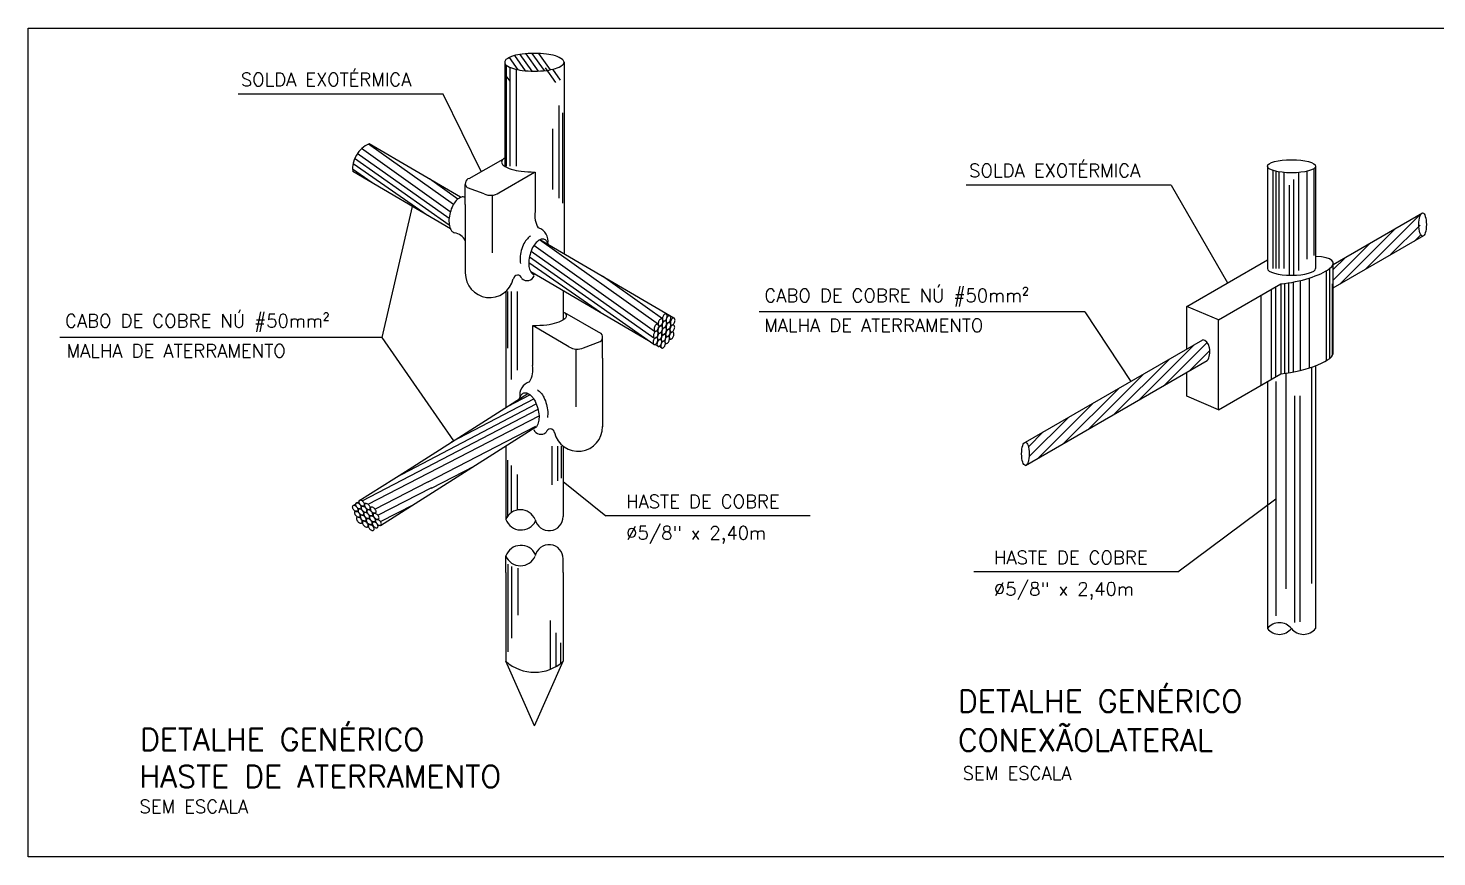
# Model space of a CAD drawing. Extents: x 0 to 11638, y -6007 to 0.
# Drawn here: x 11597.15 to 11609.14, y -5607.79 to -5600.74 of the extents above; entities that cross this region are included whole.
import ezdxf

# ---------------------------------------------------------------- set-up
doc = ezdxf.new("R2010")
doc.units = 0
doc.linetypes.add('CONTINUO', pattern=[0])
for name, color, linetype in [('ELE-FIAÇÃO1', 7, 'CONTINUOUS'), ('ELE-HASTE COBREADA', 36, 'CONTINUOUS'), ('ELE-MALHA TERRA', 160, 'CONTINUOUS'), ('ELE-SOLDA EXOTÉRMICA', 10, 'CONTINUOUS'), ('ELE-TEXTOS', 7, 'CONTINUOUS')]:
    doc.layers.add(name, color=color, linetype=linetype)
doc.styles.add('ROMANS', font='romans.shx', dxfattribs={"height": 0.3})

msp = doc.modelspace()

# ---------------------------------------------------------------- linework, layer by layer
at = {"layer": 'ELE-FIAÇÃO1', "linetype": 'CONTINUO'}
for p, q in [((11600.68, -5601.298), (11598.935, -5601.298)), ((11601.005, -5601.958), (11600.68, -5601.298)), ((11606.876, -5602.074), (11605.13, -5602.074)), ((11606.876, -5602.074), (11607.355, -5602.904)), ((11600.416, -5602.254), (11600.158, -5603.37)), ((11606.14, -5603.153), (11603.369, -5603.153)), ((11606.14, -5603.153), (11606.531, -5603.744)), ((11600.158, -5603.37), (11597.419, -5603.37)), ((11600.158, -5603.37), (11600.769, -5604.248)), ((11601.702, -5604.594), (11602.066, -5604.888)), ((11606.933, -5605.364), (11607.766, -5604.742)), ((11603.803, -5604.888), (11602.066, -5604.888)), ((11606.933, -5605.364), (11605.196, -5605.364))]:
    msp.add_line(p, q, dxfattribs=at)
msp.add_lwpolyline([(11597.149, -5600.738), (11619.165, -5600.738), (11619.165, -5607.789), (11597.149, -5607.789)], close=True, dxfattribs=at)
at = {"layer": 'ELE-HASTE COBREADA'}
for p, q in [((11601.204, -5601.032), (11601.204, -5601.912)), ((11601.32, -5601.092), (11601.245, -5600.987)), ((11601.38, -5601.1), (11601.289, -5600.971)), ((11601.437, -5601.103), (11601.336, -5600.961)), ((11601.491, -5601.103), (11601.386, -5600.955)), ((11601.543, -5601.099), (11601.439, -5600.952)), ((11601.593, -5601.092), (11601.494, -5600.953)), ((11601.709, -5601.028), (11601.709, -5602.659)), ((11601.251, -5601.19), (11601.209, -5601.131)), ((11601.217, -5601.052), (11601.217, -5601.912)), ((11601.248, -5601.07), (11601.248, -5601.912)), ((11601.301, -5601.088), (11601.301, -5601.912)), ((11601.639, -5601.199), (11601.551, -5601.076)), ((11601.68, -5601.181), (11601.613, -5601.087)), ((11601.665, -5601.397), (11601.665, -5602.183)), ((11601.696, -5601.459), (11601.696, -5602.226)), ((11601.611, -5601.593), (11601.611, -5602.11)), ((11607.694, -5601.913), (11607.694, -5602.784)), ((11607.74, -5601.948), (11607.74, -5602.784)), ((11607.765, -5601.955), (11607.765, -5602.784)), ((11607.791, -5601.96), (11607.791, -5602.784)), ((11607.833, -5601.966), (11607.833, -5602.784)), ((11607.959, -5601.966), (11607.959, -5602.801)), ((11608.03, -5601.956), (11608.03, -5602.704)), ((11608.089, -5601.934), (11608.089, -5602.671)), ((11608.104, -5601.913), (11608.104, -5602.784)), ((11607.879, -5602.073), (11607.879, -5602.84)), ((11607.917, -5602.026), (11607.917, -5602.84)), ((11601.213, -5602.978), (11601.213, -5603.461)), ((11601.227, -5602.978), (11601.227, -5603.461)), ((11601.258, -5602.978), (11601.258, -5603.728)), ((11601.311, -5602.978), (11601.311, -5603.648)), ((11601.702, -5602.973), (11601.702, -5603.221)), ((11601.213, -5603.245), (11601.213, -5603.966)), ((11607.851, -5603.674), (11607.851, -5605.51)), ((11608.068, -5603.623), (11608.068, -5605.462)), ((11608.104, -5603.61), (11608.104, -5605.847)), ((11607.694, -5603.745), (11607.694, -5605.847)), ((11607.766, -5603.745), (11607.766, -5605.738)), ((11607.923, -5603.865), (11607.923, -5605.794)), ((11607.971, -5603.865), (11607.971, -5605.79)), ((11601.213, -5604.292), (11601.213, -5604.919)), ((11601.604, -5604.295), (11601.604, -5604.624)), ((11601.653, -5604.295), (11601.653, -5604.589)), ((11601.684, -5604.295), (11601.684, -5604.567)), ((11601.702, -5604.295), (11601.702, -5604.893)), ((11601.227, -5604.414), (11601.227, -5604.894)), ((11601.258, -5604.459), (11601.258, -5604.862)), ((11601.311, -5604.537), (11601.311, -5604.839)), ((11601.213, -5605.37), (11601.213, -5605.229)), ((11601.231, -5605.3), (11601.231, -5606.044)), ((11601.262, -5605.319), (11601.262, -5605.929)), ((11601.315, -5605.334), (11601.315, -5605.734)), ((11601.702, -5605.37), (11601.702, -5605.254)), ((11601.213, -5605.37), (11601.213, -5606.124)), ((11601.702, -5605.37), (11601.702, -5606.124)), ((11601.591, -5605.777), (11601.591, -5606.194)), ((11601.639, -5605.882), (11601.639, -5606.17)), ((11601.679, -5605.968), (11601.679, -5606.143)), ((11601.458, -5606.675), (11601.213, -5606.124)), ((11601.458, -5606.675), (11601.702, -5606.124))]:
    msp.add_line(p, q, dxfattribs=at)
msp.add_lwpolyline([(11601.204, -5601.028, 0.240474), (11601.215, -5601.051, 0.084039), (11601.278, -5601.081, 0.041981), (11601.353, -5601.097, 0.030917), (11601.456, -5601.104, 0.030917), (11601.56, -5601.097, 0.041981), (11601.635, -5601.081, 0.084039), (11601.697, -5601.051, 0.240474), (11601.709, -5601.028, 0.240474), (11601.697, -5601.005, 0.084039), (11601.635, -5600.974, 0.041981), (11601.56, -5600.958, 0.030917), (11601.456, -5600.952, 0.030917), (11601.353, -5600.958, 0.041981), (11601.278, -5600.974, 0.084039), (11601.215, -5601.005, 0.240474)], format="xyb", close=True, dxfattribs=at)
for centre, radius, start, end in [((11601.338, -5604.972), 0.136, 23.3038, 156.9338), ((11601.343, -5604.87), 0.138, 200.5485, 333.744), ((11601.581, -5604.893), 0.121, 191.9703, 0), ((11601.342, -5605.277), 0.138, 26.256, 159.4515), ((11601.338, -5605.176), 0.136, 203.0662, 336.6962), ((11601.581, -5605.254), 0.121, 0, 168.0297), ((11607.796, -5605.927), 0.13, 38.1125, 141.8875), ((11607.796, -5605.766), 0.13, 218.1125, 321.8875), ((11608.001, -5605.766), 0.13, 218.1125, 321.8875), ((11601.458, -5605.858), 0.361, 227.4191, 312.5809)]:
    msp.add_arc(centre, radius, start, end, dxfattribs=at)
msp.add_ellipse((11607.899, -5601.913), major_axis=(-0.205, 0), ratio=0.27188, dxfattribs=at)
msp.add_ellipse((11607.899, -5602.784), major_axis=(0.205, 0), ratio=0.27188, start_param=3.141593, end_param=6.283185, dxfattribs=at)
at = {"layer": 'ELE-MALHA TERRA'}
for p, q in [((11600.741, -5602.301), (11599.985, -5601.763)), ((11600.768, -5602.238), (11600.044, -5601.724)), ((11600.829, -5602.177), (11600.05, -5601.722)), ((11600.732, -5602.413), (11599.927, -5601.847)), ((11600.731, -5602.356), (11599.95, -5601.805)), ((11600.075, -5602.053), (11599.91, -5601.937)), ((11600.743, -5602.446), (11599.911, -5601.958)), ((11600.547, -5602.331), (11599.914, -5601.892)), ((11600.805, -5602.192), (11600.565, -5602.021)), ((11608.254, -5602.749), (11609.014, -5602.31)), ((11608.528, -5602.789), (11608.997, -5602.32)), ((11608.314, -5602.912), (11608.783, -5602.443)), ((11608.742, -5602.665), (11608.994, -5602.414)), ((11602.479, -5603.318), (11601.452, -5602.588)), ((11602.512, -5603.259), (11601.5, -5602.54)), ((11602.643, -5603.205), (11601.503, -5602.538)), ((11608.254, -5602.947), (11609.026, -5602.501)), ((11608.254, -5602.882), (11608.569, -5602.567)), ((11608.945, -5602.549), (11608.998, -5602.495)), ((11602.474, -5603.43), (11601.415, -5602.685)), ((11602.474, -5603.376), (11601.428, -5602.637)), ((11608.254, -5602.792), (11608.355, -5602.691)), ((11602.019, -5603.158), (11601.409, -5602.736)), ((11602.428, -5603.399), (11601.426, -5602.811)), ((11602.547, -5603.211), (11602.037, -5602.848)), ((11602.507, -5603.445), (11602.485, -5603.43)), ((11602.54, -5603.46), (11602.518, -5603.445)), ((11605.635, -5604.261), (11607.143, -5603.391)), ((11606.602, -5603.901), (11607.071, -5603.432)), ((11606.816, -5603.778), (11607.181, -5603.412)), ((11605.635, -5604.459), (11607.181, -5603.567)), ((11606.388, -5604.025), (11606.857, -5603.556)), ((11607.03, -5603.654), (11607.204, -5603.48)), ((11606.174, -5604.148), (11606.643, -5603.679)), ((11605.96, -5604.272), (11606.429, -5603.803)), ((11600.359, -5604.509), (11601.402, -5603.847)), ((11600.752, -5604.259), (11601.451, -5603.893)), ((11601.233, -5603.954), (11601.418, -5603.857)), ((11599.991, -5604.76), (11601.488, -5603.98)), ((11600.041, -5604.789), (11601.496, -5604.036)), ((11600.277, -5604.561), (11601.473, -5603.934)), ((11605.746, -5604.395), (11606.215, -5603.926)), ((11600.554, -5604.599), (11601.469, -5604.125)), ((11600.59, -5604.688), (11601.469, -5604.129)), ((11605.667, -5604.384), (11606.001, -5604.05)), ((11605.661, -5604.299), (11605.786, -5604.174)), ((11599.963, -5604.76), (11600.359, -5604.509)), ((11600.58, -5604.652), (11600.949, -5604.461)), ((11600.1, -5604.83), (11600.557, -5604.594)), ((11600.124, -5604.883), (11600.583, -5604.646)), ((11600.147, -5604.97), (11600.59, -5604.688)), ((11599.916, -5604.799), (11599.935, -5604.789)), ((11599.942, -5604.779), (11599.963, -5604.767)), ((11600.147, -5604.936), (11600.43, -5604.79))]:
    msp.add_line(p, q, dxfattribs=at)
for points in [[(11602.555, -5603.229, 0.159598), (11602.561, -5603.229, 0.106362), (11602.57, -5603.225, 0.07117), (11602.577, -5603.217, 0.057485), (11602.583, -5603.206, 0.057485), (11602.586, -5603.193, 0.07117), (11602.586, -5603.183, 0.106362), (11602.582, -5603.174, 0.159598), (11602.577, -5603.17, 0.159598), (11602.571, -5603.17, 0.106362), (11602.562, -5603.174, 0.07117), (11602.555, -5603.182, 0.057485), (11602.549, -5603.193, 0.057485), (11602.546, -5603.205, 0.07117), (11602.546, -5603.216, 0.106362), (11602.55, -5603.225, 0.159598)], [(11602.587, -5603.244, 0.159598), (11602.593, -5603.244, 0.106362), (11602.602, -5603.24, 0.07117), (11602.608, -5603.232, 0.057485), (11602.614, -5603.221, 0.057485), (11602.617, -5603.209, 0.07117), (11602.617, -5603.198, 0.106362), (11602.614, -5603.189, 0.159598), (11602.609, -5603.185, 0.159598), (11602.602, -5603.185, 0.106362), (11602.594, -5603.189, 0.07117), (11602.587, -5603.197, 0.057485), (11602.581, -5603.208, 0.057485), (11602.578, -5603.221, 0.07117), (11602.578, -5603.231, 0.106362), (11602.581, -5603.24, 0.159598)], [(11602.622, -5603.264, 0.159598), (11602.629, -5603.264, 0.106362), (11602.637, -5603.26, 0.07117), (11602.644, -5603.252, 0.057485), (11602.65, -5603.241, 0.057485), (11602.653, -5603.228, 0.07117), (11602.653, -5603.218, 0.106362), (11602.65, -5603.209, 0.159598), (11602.645, -5603.205, 0.159598), (11602.638, -5603.205, 0.106362), (11602.63, -5603.209, 0.07117), (11602.623, -5603.217, 0.057485), (11602.617, -5603.228, 0.057485), (11602.614, -5603.24, 0.07117), (11602.614, -5603.251, 0.106362), (11602.617, -5603.26, 0.159598)], [(11602.478, -5603.375, 0.159598), (11602.485, -5603.375, 0.106362), (11602.493, -5603.371, 0.07117), (11602.5, -5603.363, 0.057485), (11602.506, -5603.352, 0.057485), (11602.509, -5603.339, 0.07117), (11602.509, -5603.329, 0.106362), (11602.505, -5603.32, 0.159598), (11602.5, -5603.316, 0.159598), (11602.494, -5603.316, 0.106362), (11602.485, -5603.32, 0.07117), (11602.478, -5603.328, 0.057485), (11602.473, -5603.339, 0.057485), (11602.47, -5603.351, 0.07117), (11602.47, -5603.362, 0.106362), (11602.473, -5603.371, 0.159598)], [(11602.483, -5603.316, 0.159598), (11602.49, -5603.317, 0.106362), (11602.498, -5603.312, 0.07117), (11602.505, -5603.305, 0.057485), (11602.511, -5603.293, 0.057485), (11602.514, -5603.281, 0.07117), (11602.514, -5603.271, 0.106362), (11602.511, -5603.262, 0.159598), (11602.506, -5603.258, 0.159598), (11602.499, -5603.257, 0.106362), (11602.491, -5603.262, 0.07117), (11602.484, -5603.269, 0.057485), (11602.478, -5603.281, 0.057485), (11602.475, -5603.293, 0.07117), (11602.475, -5603.303, 0.106362), (11602.478, -5603.312, 0.159598)], [(11602.516, -5603.332, 0.159598), (11602.523, -5603.332, 0.106362), (11602.531, -5603.328, 0.07117), (11602.538, -5603.32, 0.057485), (11602.544, -5603.309, 0.057485), (11602.547, -5603.297, 0.07117), (11602.547, -5603.286, 0.106362), (11602.543, -5603.277, 0.159598), (11602.538, -5603.273, 0.159598), (11602.532, -5603.273, 0.106362), (11602.523, -5603.277, 0.07117), (11602.516, -5603.285, 0.057485), (11602.511, -5603.296, 0.057485), (11602.507, -5603.309, 0.07117), (11602.508, -5603.319, 0.106362), (11602.511, -5603.328, 0.159598)], [(11602.519, -5603.271, 0.159598), (11602.526, -5603.271, 0.106362), (11602.534, -5603.266, 0.07117), (11602.541, -5603.259, 0.057485), (11602.547, -5603.247, 0.057485), (11602.55, -5603.235, 0.07117), (11602.55, -5603.225, 0.106362), (11602.546, -5603.216, 0.159598), (11602.541, -5603.212, 0.159598), (11602.535, -5603.211, 0.106362), (11602.526, -5603.216, 0.07117), (11602.519, -5603.224, 0.057485), (11602.514, -5603.235, 0.057485), (11602.511, -5603.247, 0.07117), (11602.511, -5603.258, 0.106362), (11602.514, -5603.266, 0.159598)], [(11602.549, -5603.345, 0.159598), (11602.556, -5603.345, 0.106362), (11602.564, -5603.341, 0.07117), (11602.571, -5603.333, 0.057485), (11602.577, -5603.322, 0.057485), (11602.58, -5603.31, 0.07117), (11602.58, -5603.299, 0.106362), (11602.577, -5603.29, 0.159598), (11602.572, -5603.286, 0.159598), (11602.565, -5603.286, 0.106362), (11602.557, -5603.29, 0.07117), (11602.55, -5603.298, 0.057485), (11602.544, -5603.309, 0.057485), (11602.541, -5603.322, 0.07117), (11602.541, -5603.332, 0.106362), (11602.544, -5603.341, 0.159598)], [(11602.552, -5603.288, 0.159598), (11602.558, -5603.288, 0.106362), (11602.567, -5603.283, 0.07117), (11602.573, -5603.276, 0.057485), (11602.579, -5603.265, 0.057485), (11602.582, -5603.252, 0.07117), (11602.582, -5603.242, 0.106362), (11602.579, -5603.233, 0.159598), (11602.574, -5603.229, 0.159598), (11602.567, -5603.229, 0.106362), (11602.559, -5603.233, 0.07117), (11602.552, -5603.241, 0.057485), (11602.546, -5603.252, 0.057485), (11602.543, -5603.264, 0.07117), (11602.543, -5603.275, 0.106362), (11602.546, -5603.284, 0.159598)], [(11602.582, -5603.361, 0.159598), (11602.589, -5603.362, 0.106362), (11602.597, -5603.357, 0.07117), (11602.604, -5603.35, 0.057485), (11602.61, -5603.338, 0.057485), (11602.613, -5603.326, 0.07117), (11602.613, -5603.316, 0.106362), (11602.61, -5603.307, 0.159598), (11602.605, -5603.303, 0.159598), (11602.598, -5603.302, 0.106362), (11602.589, -5603.307, 0.07117), (11602.583, -5603.314, 0.057485), (11602.577, -5603.326, 0.057485), (11602.574, -5603.338, 0.07117), (11602.574, -5603.348, 0.106362), (11602.577, -5603.357, 0.159598)], [(11602.586, -5603.302, 0.159598), (11602.592, -5603.302, 0.106362), (11602.601, -5603.298, 0.07117), (11602.608, -5603.29, 0.057485), (11602.613, -5603.279, 0.057485), (11602.617, -5603.267, 0.07117), (11602.616, -5603.256, 0.106362), (11602.613, -5603.247, 0.159598), (11602.608, -5603.243, 0.159598), (11602.601, -5603.243, 0.106362), (11602.593, -5603.247, 0.07117), (11602.586, -5603.255, 0.057485), (11602.58, -5603.266, 0.057485), (11602.577, -5603.279, 0.07117), (11602.577, -5603.289, 0.106362), (11602.581, -5603.298, 0.159598)], [(11602.613, -5603.383, 0.159598), (11602.62, -5603.384, 0.106362), (11602.628, -5603.379, 0.07117), (11602.635, -5603.371, 0.057485), (11602.641, -5603.36, 0.057485), (11602.644, -5603.348, 0.07117), (11602.644, -5603.337, 0.106362), (11602.64, -5603.328, 0.159598), (11602.635, -5603.324, 0.159598), (11602.629, -5603.324, 0.106362), (11602.62, -5603.329, 0.07117), (11602.613, -5603.336, 0.057485), (11602.608, -5603.348, 0.057485), (11602.604, -5603.36, 0.07117), (11602.605, -5603.37, 0.106362), (11602.608, -5603.379, 0.159598)], [(11602.619, -5603.323, 0.159598), (11602.625, -5603.323, 0.106362), (11602.634, -5603.318, 0.07117), (11602.641, -5603.311, 0.057485), (11602.647, -5603.299, 0.057485), (11602.65, -5603.287, 0.07117), (11602.65, -5603.277, 0.106362), (11602.646, -5603.268, 0.159598), (11602.641, -5603.264, 0.159598), (11602.635, -5603.264, 0.106362), (11602.626, -5603.268, 0.07117), (11602.619, -5603.276, 0.057485), (11602.614, -5603.287, 0.057485), (11602.61, -5603.299, 0.07117), (11602.611, -5603.31, 0.106362), (11602.614, -5603.319, 0.159598)], [(11602.476, -5603.43, 0.159598), (11602.482, -5603.43, 0.106362), (11602.491, -5603.426, 0.07117), (11602.497, -5603.418, 0.057485), (11602.503, -5603.407, 0.057485), (11602.506, -5603.395, 0.07117), (11602.506, -5603.384, 0.106362), (11602.503, -5603.375, 0.159598), (11602.498, -5603.371, 0.159598), (11602.491, -5603.371, 0.106362), (11602.483, -5603.375, 0.07117), (11602.476, -5603.383, 0.057485), (11602.47, -5603.394, 0.057485), (11602.467, -5603.407, 0.07117), (11602.467, -5603.417, 0.106362), (11602.47, -5603.426, 0.159598)], [(11602.509, -5603.446, 0.159598), (11602.515, -5603.446, 0.106362), (11602.524, -5603.441, 0.07117), (11602.531, -5603.434, 0.057485), (11602.537, -5603.422, 0.057485), (11602.54, -5603.41, 0.07117), (11602.54, -5603.4, 0.106362), (11602.536, -5603.391, 0.159598), (11602.531, -5603.387, 0.159598), (11602.525, -5603.386, 0.106362), (11602.516, -5603.391, 0.07117), (11602.509, -5603.398, 0.057485), (11602.503, -5603.41, 0.057485), (11602.5, -5603.422, 0.07117), (11602.5, -5603.432, 0.106362), (11602.504, -5603.441, 0.159598)], [(11602.511, -5603.39, 0.159598), (11602.518, -5603.39, 0.106362), (11602.526, -5603.386, 0.07117), (11602.533, -5603.378, 0.057485), (11602.539, -5603.367, 0.057485), (11602.542, -5603.355, 0.07117), (11602.542, -5603.344, 0.106362), (11602.539, -5603.335, 0.159598), (11602.534, -5603.331, 0.159598), (11602.527, -5603.331, 0.106362), (11602.519, -5603.335, 0.07117), (11602.512, -5603.343, 0.057485), (11602.506, -5603.354, 0.057485), (11602.503, -5603.367, 0.07117), (11602.503, -5603.377, 0.106362), (11602.506, -5603.386, 0.159598)], [(11602.54, -5603.46, 0.159598), (11602.547, -5603.46, 0.106362), (11602.555, -5603.456, 0.07117), (11602.562, -5603.448, 0.057485), (11602.568, -5603.437, 0.057485), (11602.571, -5603.425, 0.07117), (11602.571, -5603.414, 0.106362), (11602.568, -5603.405, 0.159598), (11602.563, -5603.401, 0.159598), (11602.556, -5603.401, 0.106362), (11602.548, -5603.405, 0.07117), (11602.541, -5603.413, 0.057485), (11602.535, -5603.424, 0.057485), (11602.532, -5603.437, 0.07117), (11602.532, -5603.447, 0.106362), (11602.535, -5603.456, 0.159598)], [(11602.545, -5603.403, 0.159598), (11602.551, -5603.403, 0.106362), (11602.56, -5603.399, 0.07117), (11602.567, -5603.391, 0.057485), (11602.572, -5603.38, 0.057485), (11602.576, -5603.367, 0.07117), (11602.575, -5603.357, 0.106362), (11602.572, -5603.348, 0.159598), (11602.567, -5603.344, 0.159598), (11602.561, -5603.344, 0.106362), (11602.552, -5603.348, 0.07117), (11602.545, -5603.356, 0.057485), (11602.539, -5603.367, 0.057485), (11602.536, -5603.379, 0.07117), (11602.536, -5603.39, 0.106362), (11602.54, -5603.399, 0.159598)], [(11602.575, -5603.421, 0.159598), (11602.582, -5603.421, 0.106362), (11602.59, -5603.417, 0.07117), (11602.597, -5603.409, 0.057485), (11602.603, -5603.398, 0.057485), (11602.606, -5603.385, 0.07117), (11602.606, -5603.375, 0.106362), (11602.603, -5603.366, 0.159598), (11602.598, -5603.362, 0.159598), (11602.591, -5603.362, 0.106362), (11602.583, -5603.366, 0.07117), (11602.576, -5603.374, 0.057485), (11602.57, -5603.385, 0.057485), (11602.567, -5603.397, 0.07117), (11602.567, -5603.408, 0.106362), (11602.57, -5603.417, 0.159598)], [(11599.967, -5604.758, 0.159598), (11599.964, -5604.763, 0.106362), (11599.964, -5604.773, 0.07117), (11599.968, -5604.783, 0.057485), (11599.975, -5604.793, 0.057485), (11599.984, -5604.801, 0.07117), (11599.994, -5604.806, 0.106362), (11600.003, -5604.807, 0.159598), (11600.009, -5604.804, 0.159598), (11600.012, -5604.799, 0.106362), (11600.012, -5604.789, 0.07117), (11600.009, -5604.78, 0.057485), (11600.001, -5604.769, 0.057485), (11599.992, -5604.761, 0.07117), (11599.983, -5604.756, 0.106362), (11599.973, -5604.755, 0.159598)], [(11599.911, -5604.802, 0.159598), (11599.908, -5604.807, 0.106362), (11599.908, -5604.817, 0.07117), (11599.912, -5604.826, 0.057485), (11599.919, -5604.837, 0.057485), (11599.928, -5604.845, 0.07117), (11599.938, -5604.85, 0.106362), (11599.947, -5604.851, 0.159598), (11599.953, -5604.848, 0.159598), (11599.956, -5604.842, 0.106362), (11599.956, -5604.833, 0.07117), (11599.953, -5604.823, 0.057485), (11599.945, -5604.813, 0.057485), (11599.936, -5604.805, 0.07117), (11599.927, -5604.8, 0.106362), (11599.917, -5604.799, 0.159598)], [(11599.93, -5604.85, 0.159598), (11599.927, -5604.856, 0.106362), (11599.927, -5604.866, 0.07117), (11599.93, -5604.875, 0.057485), (11599.938, -5604.886, 0.057485), (11599.947, -5604.894, 0.07117), (11599.956, -5604.898, 0.106362), (11599.966, -5604.9, 0.159598), (11599.972, -5604.897, 0.159598), (11599.975, -5604.891, 0.106362), (11599.975, -5604.882, 0.07117), (11599.971, -5604.872, 0.057485), (11599.964, -5604.862, 0.057485), (11599.954, -5604.853, 0.07117), (11599.945, -5604.849, 0.106362), (11599.936, -5604.848, 0.159598)], [(11599.938, -5604.78, 0.159598), (11599.935, -5604.786, 0.106362), (11599.935, -5604.795, 0.07117), (11599.939, -5604.805, 0.057485), (11599.946, -5604.815, 0.057485), (11599.956, -5604.824, 0.07117), (11599.965, -5604.828, 0.106362), (11599.974, -5604.829, 0.159598), (11599.98, -5604.827, 0.159598), (11599.983, -5604.821, 0.106362), (11599.983, -5604.812, 0.07117), (11599.98, -5604.802, 0.057485), (11599.972, -5604.792, 0.057485), (11599.963, -5604.783, 0.07117), (11599.954, -5604.779, 0.106362), (11599.944, -5604.778, 0.159598)], [(11599.96, -5604.831, 0.159598), (11599.957, -5604.837, 0.106362), (11599.957, -5604.847, 0.07117), (11599.96, -5604.856, 0.057485), (11599.968, -5604.866, 0.057485), (11599.977, -5604.875, 0.07117), (11599.986, -5604.879, 0.106362), (11599.996, -5604.881, 0.159598), (11600.002, -5604.878, 0.159598), (11600.005, -5604.872, 0.106362), (11600.005, -5604.863, 0.07117), (11600.001, -5604.853, 0.057485), (11599.994, -5604.843, 0.057485), (11599.984, -5604.834, 0.07117), (11599.975, -5604.83, 0.106362), (11599.966, -5604.829, 0.159598)], [(11599.979, -5604.883, 0.159598), (11599.976, -5604.889, 0.106362), (11599.976, -5604.899, 0.07117), (11599.98, -5604.908, 0.057485), (11599.987, -5604.919, 0.057485), (11599.997, -5604.927, 0.07117), (11600.006, -5604.931, 0.106362), (11600.015, -5604.933, 0.159598), (11600.021, -5604.93, 0.159598), (11600.024, -5604.924, 0.106362), (11600.024, -5604.915, 0.07117), (11600.021, -5604.905, 0.057485), (11600.013, -5604.895, 0.057485), (11600.004, -5604.886, 0.07117), (11599.995, -5604.882, 0.106362), (11599.985, -5604.881, 0.159598)], [(11599.986, -5604.808, 0.159598), (11599.983, -5604.813, 0.106362), (11599.983, -5604.823, 0.07117), (11599.987, -5604.833, 0.057485), (11599.994, -5604.843, 0.057485), (11600.004, -5604.851, 0.07117), (11600.013, -5604.856, 0.106362), (11600.022, -5604.857, 0.159598), (11600.028, -5604.854, 0.159598), (11600.031, -5604.849, 0.106362), (11600.031, -5604.839, 0.07117), (11600.028, -5604.83, 0.057485), (11600.02, -5604.819, 0.057485), (11600.011, -5604.811, 0.07117), (11600.002, -5604.806, 0.106362), (11599.992, -5604.805, 0.159598)], [(11600.009, -5604.862, 0.159598), (11600.005, -5604.868, 0.106362), (11600.006, -5604.877, 0.07117), (11600.009, -5604.887, 0.057485), (11600.017, -5604.897, 0.057485), (11600.026, -5604.905, 0.07117), (11600.035, -5604.91, 0.106362), (11600.045, -5604.911, 0.159598), (11600.051, -5604.908, 0.159598), (11600.054, -5604.903, 0.106362), (11600.054, -5604.893, 0.07117), (11600.05, -5604.884, 0.057485), (11600.043, -5604.873, 0.057485), (11600.033, -5604.865, 0.07117), (11600.024, -5604.86, 0.106362), (11600.015, -5604.859, 0.159598)], [(11600.015, -5604.785, 0.159598), (11600.012, -5604.791, 0.106362), (11600.012, -5604.8, 0.07117), (11600.016, -5604.81, 0.057485), (11600.023, -5604.82, 0.057485), (11600.032, -5604.829, 0.07117), (11600.042, -5604.833, 0.106362), (11600.051, -5604.834, 0.159598), (11600.057, -5604.832, 0.159598), (11600.06, -5604.826, 0.106362), (11600.06, -5604.817, 0.07117), (11600.056, -5604.807, 0.057485), (11600.049, -5604.797, 0.057485), (11600.04, -5604.788, 0.07117), (11600.03, -5604.784, 0.106362), (11600.021, -5604.783, 0.159598)], [(11600.035, -5604.838, 0.159598), (11600.032, -5604.844, 0.106362), (11600.032, -5604.853, 0.07117), (11600.036, -5604.863, 0.057485), (11600.043, -5604.873, 0.057485), (11600.053, -5604.882, 0.07117), (11600.062, -5604.886, 0.106362), (11600.071, -5604.887, 0.159598), (11600.077, -5604.885, 0.159598), (11600.081, -5604.879, 0.106362), (11600.08, -5604.87, 0.07117), (11600.077, -5604.86, 0.057485), (11600.069, -5604.85, 0.057485), (11600.06, -5604.841, 0.07117), (11600.051, -5604.837, 0.106362), (11600.041, -5604.836, 0.159598)], [(11600.064, -5604.816, 0.159598), (11600.061, -5604.822, 0.106362), (11600.061, -5604.832, 0.07117), (11600.065, -5604.841, 0.057485), (11600.072, -5604.851, 0.057485), (11600.082, -5604.86, 0.07117), (11600.091, -5604.864, 0.106362), (11600.1, -5604.866, 0.159598), (11600.106, -5604.863, 0.159598), (11600.109, -5604.857, 0.106362), (11600.109, -5604.848, 0.07117), (11600.106, -5604.838, 0.057485), (11600.098, -5604.828, 0.057485), (11600.089, -5604.819, 0.07117), (11600.08, -5604.815, 0.106362), (11600.07, -5604.814, 0.159598)], [(11600.088, -5604.869, 0.159598), (11600.085, -5604.875, 0.106362), (11600.085, -5604.884, 0.07117), (11600.089, -5604.894, 0.057485), (11600.096, -5604.904, 0.057485), (11600.106, -5604.912, 0.07117), (11600.115, -5604.917, 0.106362), (11600.124, -5604.918, 0.159598), (11600.13, -5604.915, 0.159598), (11600.134, -5604.91, 0.106362), (11600.134, -5604.9, 0.07117), (11600.13, -5604.891, 0.057485), (11600.123, -5604.88, 0.057485), (11600.113, -5604.872, 0.07117), (11600.104, -5604.867, 0.106362), (11600.094, -5604.866, 0.159598)], [(11599.946, -5604.901, 0.159598), (11599.943, -5604.906, 0.106362), (11599.943, -5604.916, 0.07117), (11599.947, -5604.926, 0.057485), (11599.954, -5604.936, 0.057485), (11599.963, -5604.944, 0.07117), (11599.972, -5604.949, 0.106362), (11599.982, -5604.95, 0.159598), (11599.988, -5604.947, 0.159598), (11599.991, -5604.942, 0.106362), (11599.991, -5604.932, 0.07117), (11599.987, -5604.923, 0.057485), (11599.98, -5604.912, 0.057485), (11599.971, -5604.904, 0.07117), (11599.961, -5604.899, 0.106362), (11599.952, -5604.898, 0.159598)], [(11599.997, -5604.934, 0.159598), (11599.994, -5604.939, 0.106362), (11599.994, -5604.949, 0.07117), (11599.997, -5604.958, 0.057485), (11600.005, -5604.969, 0.057485), (11600.014, -5604.977, 0.07117), (11600.023, -5604.982, 0.106362), (11600.033, -5604.983, 0.159598), (11600.039, -5604.98, 0.159598), (11600.042, -5604.975, 0.106362), (11600.042, -5604.965, 0.07117), (11600.038, -5604.955, 0.057485), (11600.031, -5604.945, 0.057485), (11600.021, -5604.937, 0.07117), (11600.012, -5604.932, 0.106362), (11600.003, -5604.931, 0.159598)], [(11600.03, -5604.914, 0.159598), (11600.027, -5604.919, 0.106362), (11600.027, -5604.929, 0.07117), (11600.031, -5604.938, 0.057485), (11600.038, -5604.949, 0.057485), (11600.048, -5604.957, 0.07117), (11600.057, -5604.962, 0.106362), (11600.066, -5604.963, 0.159598), (11600.072, -5604.96, 0.159598), (11600.075, -5604.954, 0.106362), (11600.075, -5604.945, 0.07117), (11600.072, -5604.935, 0.057485), (11600.064, -5604.925, 0.057485), (11600.055, -5604.917, 0.07117), (11600.046, -5604.912, 0.106362), (11600.036, -5604.911, 0.159598)], [(11600.047, -5604.964, 0.159598), (11600.044, -5604.969, 0.106362), (11600.044, -5604.979, 0.07117), (11600.048, -5604.988, 0.057485), (11600.055, -5604.999, 0.057485), (11600.065, -5605.007, 0.07117), (11600.074, -5605.012, 0.106362), (11600.083, -5605.013, 0.159598), (11600.089, -5605.01, 0.159598), (11600.093, -5605.004, 0.106362), (11600.092, -5604.995, 0.07117), (11600.089, -5604.985, 0.057485), (11600.082, -5604.975, 0.057485), (11600.072, -5604.967, 0.07117), (11600.063, -5604.962, 0.106362), (11600.053, -5604.961, 0.159598)], [(11600.059, -5604.89, 0.159598), (11600.055, -5604.896, 0.106362), (11600.055, -5604.905, 0.07117), (11600.059, -5604.915, 0.057485), (11600.066, -5604.925, 0.057485), (11600.076, -5604.933, 0.07117), (11600.085, -5604.938, 0.106362), (11600.095, -5604.939, 0.159598), (11600.1, -5604.936, 0.159598), (11600.104, -5604.931, 0.106362), (11600.104, -5604.921, 0.07117), (11600.1, -5604.912, 0.057485), (11600.093, -5604.901, 0.057485), (11600.083, -5604.893, 0.07117), (11600.074, -5604.888, 0.106362), (11600.064, -5604.887, 0.159598)], [(11600.081, -5604.941, 0.159598), (11600.078, -5604.946, 0.106362), (11600.078, -5604.956, 0.07117), (11600.082, -5604.965, 0.057485), (11600.089, -5604.976, 0.057485), (11600.098, -5604.984, 0.07117), (11600.108, -5604.989, 0.106362), (11600.117, -5604.99, 0.159598), (11600.123, -5604.987, 0.159598), (11600.126, -5604.982, 0.106362), (11600.126, -5604.972, 0.07117), (11600.123, -5604.962, 0.057485), (11600.115, -5604.952, 0.057485), (11600.106, -5604.944, 0.07117), (11600.097, -5604.939, 0.106362), (11600.087, -5604.938, 0.159598)], [(11600.109, -5604.92, 0.159598), (11600.106, -5604.925, 0.106362), (11600.106, -5604.935, 0.07117), (11600.11, -5604.945, 0.057485), (11600.117, -5604.955, 0.057485), (11600.126, -5604.963, 0.07117), (11600.136, -5604.968, 0.106362), (11600.145, -5604.969, 0.159598), (11600.151, -5604.966, 0.159598), (11600.154, -5604.961, 0.106362), (11600.154, -5604.951, 0.07117), (11600.151, -5604.942, 0.057485), (11600.143, -5604.931, 0.057485), (11600.134, -5604.923, 0.07117), (11600.125, -5604.918, 0.106362), (11600.115, -5604.917, 0.159598)]]:
    msp.add_lwpolyline(points, format="xyb", close=True, dxfattribs=at)
msp.add_arc((11600.142, -5601.935), 0.232, 113.3268, 185.9897, dxfattribs=at)
for centre in [(11609.014, -5602.409), (11605.635, -5604.36)]:
    msp.add_ellipse(centre, major_axis=(0, 0.0991), ratio=0.328764, dxfattribs=at)
msp.add_ellipse((11607.143, -5603.49), major_axis=(0, 0.0991), ratio=0.617182, start_param=3.826199, end_param=6.283185, dxfattribs=at)
at = {"layer": 'ELE-SOLDA EXOTÉRMICA'}
for p, q in [((11600.903, -5602.016), (11601.191, -5601.852)), ((11601.154, -5602.14), (11601.459, -5601.962)), ((11601.464, -5601.962), (11601.464, -5602.299)), ((11600.869, -5602.237), (11600.869, -5602.068)), ((11601.03, -5602.148), (11600.888, -5602.096)), ((11600.869, -5602.237), (11600.869, -5602.82)), ((11601.097, -5602.159), (11601.097, -5602.65)), ((11607.007, -5603.105), (11607.694, -5602.708)), ((11608.194, -5602.803), (11608.194, -5603.568)), ((11608.222, -5602.784), (11608.222, -5603.549)), ((11608.254, -5603.496), (11608.254, -5602.731)), ((11607.278, -5603.22), (11607.808, -5602.914)), ((11607.727, -5602.961), (11607.727, -5603.726)), ((11607.764, -5602.94), (11607.764, -5603.705)), ((11607.808, -5602.914), (11607.808, -5603.679)), ((11607.84, -5602.91), (11607.84, -5603.675)), ((11607.872, -5602.906), (11607.872, -5603.671)), ((11607.912, -5602.898), (11607.912, -5603.664)), ((11607.973, -5602.885), (11607.973, -5603.65)), ((11608.049, -5602.864), (11608.049, -5603.629)), ((11608.246, -5602.914), (11608.246, -5603.524)), ((11607.639, -5603.012), (11607.639, -5603.777)), ((11602.002, -5603.325), (11601.715, -5603.161)), ((11607.007, -5603.469), (11607.007, -5603.105)), ((11607.278, -5603.22), (11607.007, -5603.105)), ((11601.441, -5603.271), (11601.441, -5603.608)), ((11601.751, -5603.449), (11601.446, -5603.271)), ((11607.278, -5603.985), (11607.278, -5603.22)), ((11601.875, -5603.457), (11602.017, -5603.405)), ((11602.036, -5603.546), (11602.036, -5603.377)), ((11601.808, -5603.468), (11601.808, -5603.959)), ((11602.036, -5603.546), (11602.036, -5604.129)), ((11607.007, -5603.87), (11607.007, -5603.667)), ((11607.278, -5603.985), (11607.808, -5603.679)), ((11607.278, -5603.985), (11607.007, -5603.87))]:
    msp.add_line(p, q, dxfattribs=at)
for points in [[(11601.204, -5601.844, 0.016793), (11601.191, -5601.852, 0.240474), (11601.178, -5601.878, 0.240474)], [(11601.178, -5601.878, 0.240474), (11601.191, -5601.903, 0.084039), (11601.26, -5601.937, 0.041981), (11601.344, -5601.955, 0.030917), (11601.459, -5601.962, 0.001333), (11601.464, -5601.962, 0.041981)], [(11600.869, -5602.18, 0.074746), (11600.858, -5602.175, 0.173214), (11600.829, -5602.178, 0.104469), (11600.791, -5602.205, 0.065545), (11600.763, -5602.247, 0.051689), (11600.74, -5602.306, 0.051689), (11600.73, -5602.369, 0.065545), (11600.734, -5602.419, 0.104469), (11600.752, -5602.462, 0.173214), (11600.776, -5602.478, 0.173214)], [(11601.423, -5602.507, 0.07602), (11601.397, -5602.529, 0.065545), (11601.368, -5602.57, 0.051689), (11601.345, -5602.63, 0.051689), (11601.335, -5602.693, 0.063212), (11601.339, -5602.741, 0.104469)], [(11601.576, -5602.581, 0.07954), (11601.561, -5602.55, 0.173214), (11601.537, -5602.533, 0.173214), (11601.509, -5602.536, 0.104469), (11601.471, -5602.563, 0.065545), (11601.442, -5602.605, 0.051689), (11601.42, -5602.664, 0.051689), (11601.409, -5602.727, 0.065545), (11601.413, -5602.777, 0.104469), (11601.432, -5602.82, 0.173214), (11601.455, -5602.836, 0.173214)], [(11601.728, -5603.186, -0.240474), (11601.715, -5603.212, -0.084039), (11601.645, -5603.246, -0.041981), (11601.562, -5603.264, -0.030917), (11601.446, -5603.271, -0.001333), (11601.441, -5603.271, -0.041981)], [(11601.702, -5603.152, -0.016793), (11601.715, -5603.161, -0.240474), (11601.728, -5603.186, -0.240474)], [(11601.329, -5603.89, -0.07954), (11601.345, -5603.859, -0.173214), (11601.368, -5603.842, -0.173214), (11601.397, -5603.844, -0.104469), (11601.435, -5603.872, -0.065545), (11601.463, -5603.913, -0.051689), (11601.486, -5603.973, -0.051689), (11601.496, -5604.036, -0.065545), (11601.492, -5604.086, -0.104469), (11601.474, -5604.129, -0.173214), (11601.45, -5604.145, -0.173214)], [(11601.482, -5603.816, -0.07602), (11601.509, -5603.838, -0.065545), (11601.537, -5603.879, -0.051689), (11601.56, -5603.939, -0.051689), (11601.57, -5604.001, -0.063212), (11601.567, -5604.05, -0.104469)]]:
    msp.add_lwpolyline(points, format="xyb", dxfattribs=at)
for centre, radius, start, end in [((11600.913, -5602.059), 0.0444, 102.1285, 236.7264), ((11601.084, -5602.03), 0.13, 245.1775, 302.656), ((11601.664, -5602.334), 0.203, 170.001, 210.5797), ((11600.757, -5602.603), 0.126, 26.5805, 81.2368), ((11601.455, -5602.551), 0.119, 348.9417, 73.02), ((11601.076, -5602.823), 0.207, 179.2906, 346.3834), ((11601.314, -5602.875), 0.0363, 11.8088, 173.7694), ((11601.394, -5602.82), 0.0658, 227.1899, 338.2422), ((11601.993, -5603.368), 0.0444, 303.2736, 77.8715), ((11601.821, -5603.339), 0.13, 237.344, 294.8225), ((11601.241, -5603.643), 0.203, 329.4203, 9.999), ((11601.451, -5603.86), 0.119, 106.98, 191.0583), ((11601.512, -5604.128), 0.0658, 201.7578, 312.8101), ((11601.592, -5604.184), 0.0363, 6.2306, 168.1912), ((11601.829, -5604.131), 0.207, 193.6166, 0.7094)]:
    msp.add_arc(centre, radius, start, end, dxfattribs=at)
for centre, end_param in [((11607.899, -5602.801), 7.174308), ((11607.899, -5603.566), 6.283185)]:
    msp.add_ellipse(centre, major_axis=(0.355, 0.07), ratio=0.27188, start_param=4.40031, end_param=end_param, dxfattribs=at)

# ---------------------------------------------------------------- texts
at = {"layer": 'ELE-TEXTOS', "style": 'ROMANS'}
for s, height, p in [('SOLDA EXOTÉRMICA', 0.11198, (11598.96, -5601.231)), ('SOLDA EXOTÉRMICA', 0.1125, (11605.156, -5602.006)), ('CABO DE COBRE NÚ #50mm²', 0.1125, (11603.413, -5603.068)), ('CABO DE COBRE NÚ #50mm²', 0.1125, (11597.463, -5603.285)), ('MALHA DE ATERRAMENTO ', 0.1125, (11603.411, -5603.323)), ('MALHA DE ATERRAMENTO ', 0.1125, (11597.475, -5603.54)), ('HASTE DE COBRE', 0.1125, (11602.237, -5604.822)), ('%%C5/8" x 2,40m', 0.1125, (11602.237, -5605.089)), ('HASTE DE COBRE', 0.1125, (11605.367, -5605.299)), ('%%C5/8" x 2,40m', 0.1125, (11605.367, -5605.566)), ('DETALHE GENÉRICO', 0.1875, (11605.061, -5606.559)), ('DETALHE GENÉRICO', 0.1875, (11598.101, -5606.884)), ('CONEXÃOLATERAL', 0.1875, (11605.061, -5606.891)), ('HASTE DE ATERRAMENTO', 0.1875, (11598.096, -5607.199)), ('SEM ESCALA', 0.1125, (11605.101, -5607.133)), ('SEM ESCALA', 0.1125, (11598.096, -5607.417))]:
    msp.add_text(s, height=height, dxfattribs=at).set_placement(p)

doc.saveas('drawing.dxf')
